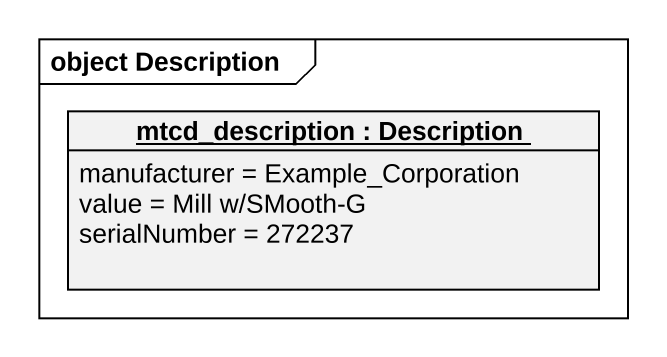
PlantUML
@startuml
mainframe object Description
hide circle
hide empty members
object "mtcd_description : Description" as mtcd_description {
  manufacturer = Example_Corporation
  value = Mill w/SMooth-G
  serialNumber = 272237
}
@enduml
